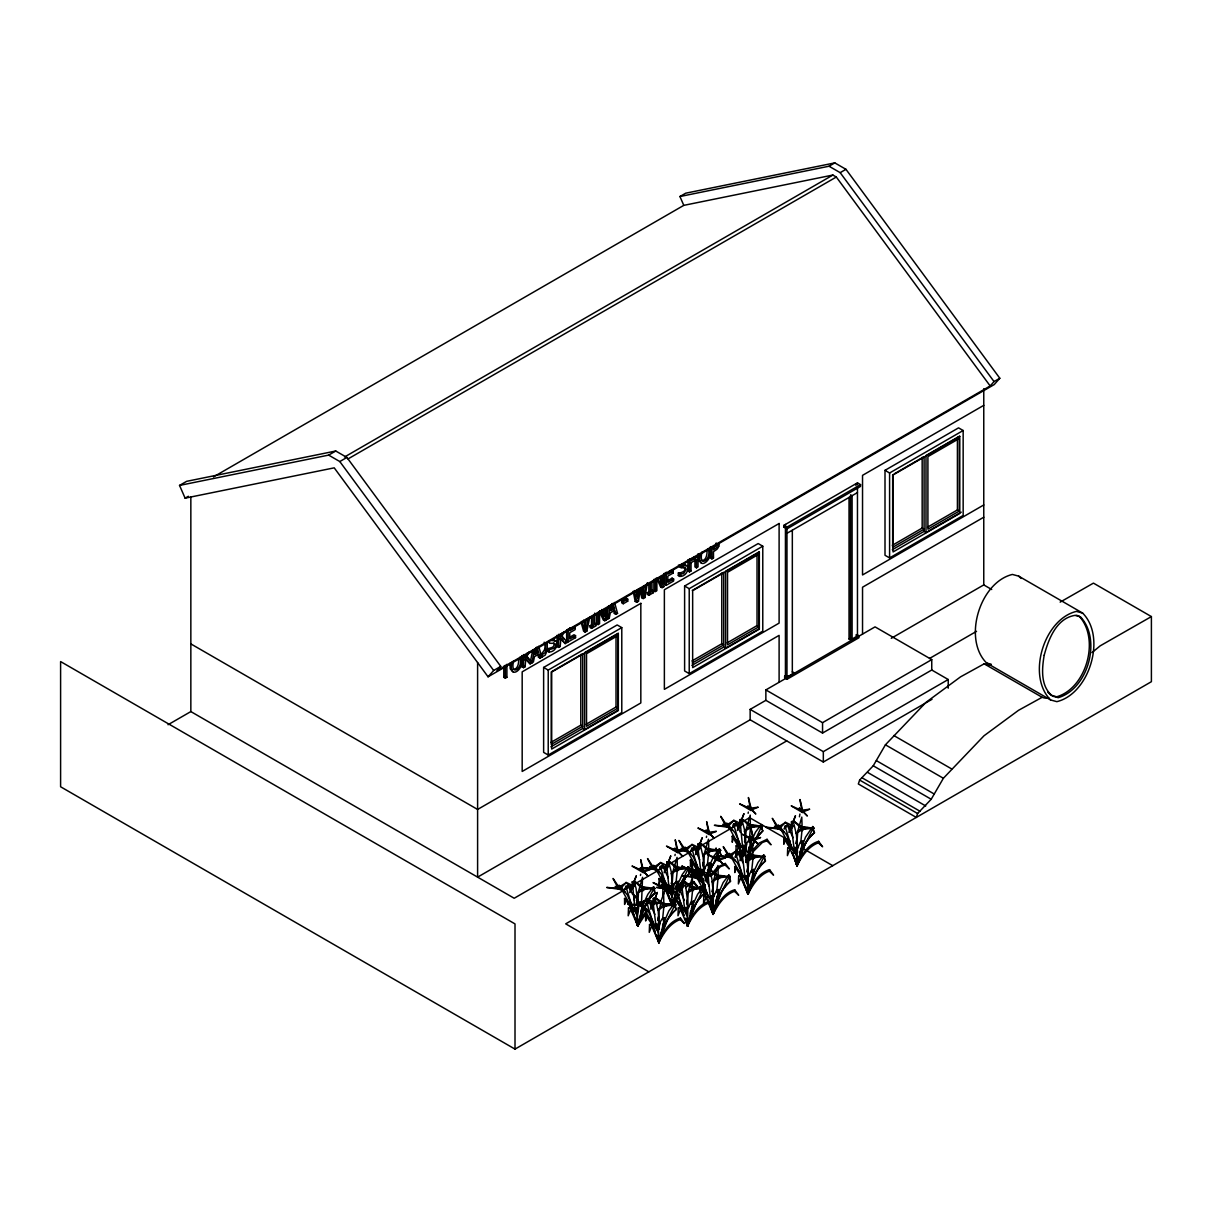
<?xml version="1.0" encoding="UTF-8"?>
<svg xmlns="http://www.w3.org/2000/svg" width="1212" height="1212" viewBox="0 0 1212 1212"><rect width="100%" height="100%" fill="white"/><g stroke="black" fill="none" stroke-linecap="round" stroke-linejoin="round"><path stroke-width="1.5" d="M647.041 911.833L637.785 926.059L637.376 916.53L634.452 909.651M655.677 926.407L652.041 925.135L649.253 932.346L649.541 924.559L650.95 924.12L658.828 942.618C662.903 932.346 669.145 921.393 680.432 918.029L680.19 919.575C670.039 923.211 663.494 933.285 658.828 942.618L658.419 933.073L655.495 926.195M679.614 894.304L672.266 906.152L671.857 896.622L668.933 889.744M684.416 909.818L680.78 908.546L677.978 915.757L678.281 907.97L679.674 907.53L687.568 926.029C691.628 915.757 697.885 904.803 709.156 901.44L708.929 902.985C698.763 906.621 692.234 916.696 687.568 926.029L687.189 916.666L684.235 909.606M706.02 897.228L713.095 914.348C717.171 904.091 723.412 893.123 734.699 889.759L734.457 891.305C724.306 894.941 717.762 905.016 713.095 914.348L712.686 904.803L709.762 897.925M744.819 878.003L741.168 876.731L738.381 883.957L738.669 876.155L740.077 875.715L747.971 894.214C752.031 883.957 758.273 873.004 769.559 869.625L769.317 871.17C759.167 874.806 752.622 884.896 747.971 894.214L747.546 884.684L744.622 877.806M792.178 852.43L797.011 865.898C801.071 855.642 807.313 844.688 818.6 841.31L818.358 842.855C808.207 846.491 801.662 856.581 797.011 865.898L796.587 856.369L793.663 849.491M663.858 905.228L663.615 893.835M671.827 897.304L673.645 885.502L675.629 882.336L678.175 881.351L677.326 886.563M745.001 855.051L746.819 843.249L748.804 840.083L751.349 839.098L748.622 851.612M718.125 876.958L716.671 892.577M509.949 663.343L510.222 668.888L512.903 671.796M698.324 554.581L698.597 560.126L701.293 563.05M634.633 909.864L630.997 908.591L628.195 915.802L628.498 908L629.892 907.561L637.785 926.059L637.951 922.544M652.647 926.241L658.828 942.618L659.01 939.088M665.04 888.835L672.266 906.152L672.448 902.637M685.189 918.757L687.568 926.029L687.734 922.499M703.854 884.487L703.687 888.017L705.278 884.851M709.52 904.107L713.095 914.348L713.353 909.061M734.73 866.58L736.032 867.337L734.775 872.579L734.73 866.58L740.487 875.034L747.971 894.214L748.137 890.684M793.421 855.672L797.011 865.898L797.269 860.611M719.367 542.84L718.777 546.173M640.466 903.182L643.693 901.258L637.785 926.059L635.406 918.787M662.555 925.68L668.872 910.879L674.569 903.273L675.357 904.243L667.342 920.029L658.828 942.618L658.464 930.71L660.207 921.968L662.191 918.802L664.737 917.802L658.828 942.618L656.48 934.982L658.828 942.618L660.737 937.77M689.461 921.181L687.568 926.029L687.81 909.318L690.825 902.304L693.476 901.213L687.568 926.029L685.204 918.393M703.354 874.003L705.187 867.065L707.808 863.505L709.596 863.202L706.126 878.67M715.004 909.5L713.095 914.348L713.338 897.637L716.368 890.623L719.004 889.532L713.095 914.348L710.747 906.712M749.864 889.366L747.971 894.214L748.198 877.503L751.228 870.489L753.864 869.413L747.971 894.214L742.85 879.23M798.905 861.05L797.011 865.898L797.238 849.188L800.268 842.173L802.905 841.098L797.011 865.898L794.754 858.596M701.793 882.669L695.794 869.519L694.385 869.958L694.097 877.746L695.037 875.518M705.505 896.426L703.808 896.289L703.521 904.076L706.308 896.865L709.944 898.137M741.623 853.748L737.563 845.4L736.154 845.84L735.866 853.642L738.653 846.431L742.305 847.703L743.956 850.657M789.421 847.991L787.709 847.839L787.421 855.642L790.209 848.415L793.86 849.703M639.36 905.106L639.557 903.046L634.103 895.017C643.663 903.925 634.588 915.257 637.785 926.059L641.936 917.242L647.435 909.288M643.693 901.258L643.042 907.152M664.737 917.802L664.085 923.696L662.964 918.105M678.175 881.351L677.523 887.245L676.402 881.654M693.476 901.213L692.825 907.106L691.704 901.516M709.596 863.202L708.944 869.11L707.808 863.505M719.004 889.532L718.352 895.426L717.231 889.835M751.349 839.098L750.698 844.991L749.577 839.401M753.864 869.413L753.228 875.306L752.091 869.701M802.905 841.098L802.268 846.991L801.132 841.401M663.767 907.636L662.57 919.378M677.19 871.17L676.008 882.912M708.611 853.036L707.429 864.777M801.935 830.917L800.753 842.658M716.201 542.961L715.534 545.855L713.035 548.309M717.746 543.84L716.64 547.476L713.489 549.809L713.489 546.445M641.527 902.819L642.572 877.276L638.542 891.229L637.239 915.439M691.143 904.243L692.491 891.047L692.355 877.246L688.325 891.184L686.931 912.651M749.016 842.128L750.38 828.917L750.228 815.115L746.198 829.069L744.819 850.536M751.531 872.443L752.894 859.232L752.743 845.431L748.713 859.384L747.41 883.578M638.36 908.197L636.042 888.244L634.073 881.488L632.285 881.76L635.179 911.757M672.842 888.29L671.19 871.428L668.554 861.581L666.767 861.853L666.797 866.504L668.933 887.214M511.752 662.328C508.343 682.159 526.341 667.888 521.448 656.722M700.127 553.566C696.718 573.397 714.716 559.141 709.823 547.96M643.042 591.062L643.83 585.896M642.511 594.501L644.057 595.38L645.617 585.063M636.436 596.319L637.482 589.502M637.724 595.319L638.239 591.91M639.285 588.668L637.709 598.91L636.345 591.698M633.194 591.365L635.209 601.425L636.739 602.303L638.466 601.303L640.557 587.684M659.328 903.198L659.373 901.47L656.268 902.94M693.87 881.563L697.854 887.048L693.628 883.109L693.87 881.563L686.553 884.896M725.276 863.429L729.276 868.913L725.049 864.974L725.276 863.429L717.519 867.11L709.596 876.155M767.044 839.31L771.044 844.794L766.802 840.87L767.044 839.31L759.273 842.991L753.167 849.657M639.966 588.699L641.678 597.683L643.224 598.561L644.981 597.546L647.36 582.714M714.61 905.773L713.095 914.348L710.959 906.955M799.435 816.797L799.905 814.055M640.466 875.458L640.693 874.216M635.558 918.348L637.785 926.059L638.694 920.923L637.785 926.059L632.679 911.076M658.146 939.224L658.828 942.618L659.434 939.179M674.948 855.551L675.175 854.308M670.009 898.849L672.266 906.152L672.872 902.728L672.266 906.152L667.433 892.683M686.189 919.257L687.568 926.029L688.477 920.878L687.568 926.029L685.341 918.302M706.369 837.416L706.596 836.159M711.732 907.576L713.095 914.348L714.004 909.197M748.122 813.313L748.349 812.055M746.592 887.442L747.971 894.214L749.167 887.351L747.971 894.214L746.244 888.305M795.981 860.823L797.011 865.898L798.526 857.323L797.011 865.898L794.86 858.505M658.207 939.209L658.828 942.618L659.449 939.209M534.901 654.495L538.537 652.389L537.007 651.511L533.371 653.601L534.901 654.495L536.355 647.299M608.651 606.045L606.121 618.211L607.651 619.09L609.242 618.181L610.318 612.863L614.817 610.257L615.893 614.348L617.544 613.378L614.56 602.485M612.196 603.515L610.742 610.697L614.393 608.606L613.014 603.44M687.977 908.333L688.461 905.955C688.158 915.696 686.886 883.896 683.856 881.442L682.068 881.715L682.174 888.76L684.962 911.712M745.971 850.612L746.334 843.84M748.38 876.518L748.865 874.155C748.562 883.896 747.289 852.097 744.259 849.642L742.471 849.915L742.577 856.96L745.35 879.912M584.866 626.074L586.32 619.029M584.502 627.831L586.032 628.71L588.214 618.15M532.81 649.829L530.28 661.994L531.81 662.888L534.704 648.981M607.651 619.09L610.545 605.182M581.078 622.15L583.623 631.21L585.154 632.088L586.85 631.104L589.805 617.166M741.729 819.327L740.623 824.266L739.941 819.6L741.729 819.327L744.365 829.175L746.031 846.037M636.936 919.666L637.785 926.059C639.921 913.469 645.526 901.092 655.419 892.729C645.284 900.819 641.481 914.181 637.785 926.059L636.406 919.287L637.785 926.059L639.678 921.211M658.631 939.058L658.828 942.618C660.964 930.028 666.57 917.651 676.463 909.273C666.327 917.378 662.525 930.725 658.828 942.618L657.98 936.225M670.13 898.759L672.266 906.152L674.69 896.471M686.719 919.635L687.568 926.029C689.704 913.424 695.309 901.046 705.202 892.683C695.067 900.774 691.264 914.136 687.568 926.029L686.31 919.226M712.247 907.955L713.095 914.348C715.231 901.758 720.837 889.381 730.73 881.003C720.595 889.108 716.792 902.455 713.095 914.348L711.838 907.546M747.107 887.82L747.971 894.214C750.107 881.624 755.712 869.246 765.59 860.884C755.485 869.019 751.637 882.306 747.971 894.214L746.713 887.411M796.148 859.505L797.011 865.898C799.147 853.309 804.753 840.931 814.631 832.568C804.51 840.658 800.708 854.021 797.011 865.898L796.057 860.793M513.57 660.888C509.691 677.887 524.296 667.706 519.63 657.374M701.945 552.127C698.067 569.125 712.671 558.944 708.005 548.612M625.862 899.198L624.604 904.44L624.544 898.44L630.74 904.167L634.558 911.394M646.905 915.742L645.648 920.984L645.587 914.984L651.798 920.726L655.601 927.953M660.343 879.276L659.086 884.533L659.025 878.533L665.221 884.26L669.039 891.487M675.645 899.152L674.387 904.394L674.327 898.395L680.523 904.137L684.341 911.363M691.749 861.141L690.492 866.383L690.446 860.384L696.642 866.125L700.46 873.352M701.172 887.472L699.915 892.714L699.854 886.714L705.763 892.093L708.747 896.956M733.518 837.037L732.26 842.279L732.215 836.28L738.108 841.658L741.093 846.521M785.073 839.022L783.816 844.279L783.77 838.28L789.966 844.006L793.769 851.233M676.75 888.729L672.266 906.152L671.236 901.077M640.754 911.939L641.512 909.136M690.158 913.287L690.916 910.5M715.686 901.607L716.443 898.819M748.41 849.779L749.258 846.658M799.602 853.172L805.495 837.219L812.737 826.554L813.903 832.114L812.737 826.554M747.895 854.551L745.85 862.308L747.88 854.218M705.99 880.397L707.353 876.746M671.327 901.046L672.266 906.152L673.645 901.577M704.611 884.972L703.687 888.017L702.824 881.624M706.111 880.594L707.55 876.852M637.588 922.514L637.785 926.059L646.299 903.485L654.298 887.684L653.526 886.729L647.829 894.335L642.936 905.106M671.448 900.031L672.266 906.152L673.72 901.698M687.371 922.468L687.568 926.029L696.082 903.44L704.081 887.654L703.308 886.684L697.612 894.289L692.719 905.061M704.657 885.048L703.687 888.017L703.293 881.7M712.898 910.803L713.095 914.348L721.61 891.759L729.624 875.973L728.836 875.003L723.14 882.609L716.913 897.092M747.759 890.668L747.971 894.214L756.47 871.625L764.484 855.839L763.696 854.869L758.015 862.489L753.122 873.261M796.708 860.581L797.011 865.898L805.51 843.325L813.525 827.523M669.115 889.956L665.479 888.669L661.282 900.425L659.101 911.379L658.207 929.24M702.187 874.761L700.536 871.807L696.885 870.534L695.93 873.216M990.946 664.646A34.39 19.846 -60 0 1 984.189 663.828L960.571 676.841L926.044 702.309L885.427 744.804L873.246 765.787L859.641 780.058L858.338 783.967L916.302 817.433L917.605 813.525L931.21 799.253L943.375 778.271L984.008 735.775L1018.534 710.308L1042.153 697.294A34.39 19.846 -60 0 0 1048.91 698.112M675.766 893.229L681.735 881.791L689.901 872.822L683.477 879.564L675.932 894.88M748.94 850.991L754.909 839.537L763.075 830.568L756.667 837.31L749.577 851.43M641.602 908.818L642.496 906.349M691.385 908.773L692.279 906.303M649.223 902.122L646.89 902.895L645.981 905.743L649.223 902.122L654.844 914.409M709.111 886.139L703.49 873.852L701.157 874.625L700.248 877.473L702.354 875.17M676.129 895.001L679.19 887.381M749.789 851.475L761.969 825.539L761.181 824.569L755.485 832.174L750.592 842.946M677.417 885.199L682.311 874.428L688.007 866.807L689.173 872.367L688.007 866.807M708.838 867.065L713.732 856.278L719.428 848.673L720.579 854.233L719.428 848.673M749.122 852.642L745.91 862.383L749.304 852.748M671.872 899.834L672.266 906.152L674.175 901.304M704.945 884.79L703.687 888.017L703.551 884.821M746.077 862.293L747.349 859.05M628.164 885.578L625.831 886.351L624.938 889.184L628.164 885.578L632.77 894.607M662.646 865.671L660.313 866.444L659.419 869.277L662.646 865.671L668.282 877.942M677.947 885.533L675.614 886.305L674.72 889.153L677.947 885.533L684.356 900.486M694.067 847.521L691.734 848.309L690.84 851.142L694.067 847.521L699.703 859.808M735.835 823.418L733.502 824.19L732.593 827.023L735.835 823.418L740.426 832.447M738.35 853.718L736.017 854.505L735.123 857.338L738.35 853.718L742.941 862.762M793.012 837.689L787.391 825.417L785.058 826.19L784.164 829.023L786.255 826.72M663.615 893.668L662.676 895.895L662.979 888.093L665.479 888.669M671.963 900.834L672.266 906.152L678.175 894.304M704.96 885.048L703.687 888.017L703.263 878.473M746.092 862.414L749.607 855.081M709.596 871.564L720.201 849.642M522.008 655.556L522.008 666.767L523.539 667.66L525.114 666.751L525.796 658.525L530.114 663.873L533.401 661.964L534.462 656.646L538.976 654.041L540.052 658.131L545.218 655.086L547.203 650.662L547.263 642.466M557.096 635.3L557.096 646.511L558.626 647.405L560.202 646.496L560.883 638.269L565.186 643.617L567.231 642.436L562.065 636.103L564.156 631.679M523.584 656.783L525.114 657.662L527.19 653.147M562.277 632.891L560.202 637.406L560.202 634.315M710.293 869.868L719.701 876.579L716.14 875.746L710.293 869.868L714.898 861.429L721.322 854.687L717.156 858.687M529.068 651.935L526.978 656.359L532.144 662.691L530.614 661.813M680.78 883.578L688.78 867.777M746.244 862.323L750.91 854.399M706.369 881.806L707.838 879.2M709.929 868.959L716.974 858.853M711.02 876.17L720.564 866.625L725.049 864.974M752.788 852.051L762.333 842.507L766.802 840.87M488.072 676.796L493.663 670.478L500.753 666.388L346.905 457.439L335.754 451.015L186.648 481.331L179.543 485.421L185.118 498.162L334.224 467.847L488.072 676.796L994.234 384.568L999.809 378.25L845.961 169.316L834.81 162.893L685.704 193.193L679.932 196.526L683.795 205.358L832.886 175.043L836.31 177.028L990.174 385.961L496.89 670.751L500.753 666.388M990.174 385.961L994.037 381.583L999.809 378.25M689.143 884.76L685.719 887.669M653.192 905.955L651.238 907.591M1092.012 652.586L1100.193 645.844L1151.4 616.59L1151.4 681.689L515.009 1049.107L60.6 786.77L60.6 661.57L515.009 923.908L515.009 1049.107M213.463 476.907L683.795 205.358M185.118 498.162L188.405 496.269M179.543 485.421L328.649 455.106L335.754 451.015M679.932 196.526L829.023 166.226L834.81 162.893M344.526 457L832.886 175.043M328.649 455.106L339.799 461.545L346.905 457.439M829.023 166.226L840.174 172.649L845.961 169.316M347.95 458.969L836.31 177.028M168.044 724.731L190.845 711.58L514.191 898.259L786.739 740.911M569.564 629.089L572.276 627.528M668.994 571.685L671.69 570.125L673.236 571.003L673.236 573.003L667.812 576.124L667.812 582.381L673.63 579.018L673.63 581.002L666.252 585.275L664.706 584.381L664.706 573.17M690.87 559.065L694.946 556.702L696.476 557.596L691.037 560.732M566.64 629.785L566.64 641.012L568.17 641.89L575.548 637.633L575.548 635.649L569.746 638.997L569.746 632.755L575.155 629.619L575.155 627.634L569.746 630.755L569.746 627.68M667.812 574.14L673.236 571.003M621.726 600.819L626.195 598.243L627.725 599.122L627.725 601.167L623.256 603.743L621.726 602.864L621.726 600.819L623.256 601.697L627.725 599.122M610.424 609.121L612.848 607.712L614.393 608.606M689.507 561.838L691.037 562.716L696.476 559.58L696.476 567.822L694.946 566.928L694.946 558.702M550.809 640.315L556.459 641.209C558.49 645.951 554.308 652.404 548.991 651.95L547.46 651.071C545.824 646.496 555.717 649.814 553.778 643.087M540.158 654.071L541.688 654.95L541.688 657.086L540.158 656.207C541.779 652.071 547.627 649.799 544.173 642.208M549.081 640.587C548.339 645.496 553.823 641.905 555.308 643.966C557.247 650.708 547.354 647.39 548.991 651.95M569.655 637.27L574.018 634.755L575.548 635.649M667.736 580.654L672.099 578.139L673.63 579.018M681.553 563.868L682.447 565.625L687.31 565.671C689.34 570.397 685.144 576.867 679.841 576.412L678.311 575.533L678.311 572.731L680.78 573.988L683.598 573.624L686.234 569.292L685.431 567.564L681.099 567.928L679.932 565.05M594.622 623.135L596.168 624.013L596.168 625.725L591.577 628.377L590.047 627.498L590.047 625.771L591.547 624.907L593.092 625.786L593.092 615.741M651.935 590.047L653.48 590.926L653.48 592.638L648.89 595.289L647.36 594.41L647.36 592.683L648.859 591.82L650.405 592.698L650.405 582.654M541.688 654.95L545.37 652.465L545.703 643.102M503.798 666.161L503.798 677.281L505.374 676.387L506.904 677.266L506.904 664.282M522.008 666.767L523.584 665.873L525.114 666.751M537.795 654.525L538.507 657.252L540.173 656.283M557.096 646.511L558.671 645.617L560.202 646.496M590.047 625.771L591.577 626.665L593.092 625.786M596.168 624.013L594.653 624.877L594.653 613.166M606.121 618.211L607.712 617.302L609.242 618.181M613.651 610.727L614.363 613.454L616.014 612.499L617.544 613.378M635.209 601.425L636.936 600.425L638.466 601.303M641.678 597.683L643.451 596.652L644.981 597.546M647.36 592.683L648.89 593.577L650.405 592.698M651.965 581.745L651.965 591.789L653.48 590.926M653.874 579.427L653.874 590.638L655.344 589.789M656.828 578.563L660.555 586.79L662.313 585.76L663.858 586.653L663.858 573.564M687.931 559.762L687.931 570.973L689.507 570.064L691.037 570.958L691.037 562.716M503.798 677.281L505.328 678.175L506.904 677.266M596.562 614.378L596.562 623.725L598.092 624.619L599.561 623.771L599.561 611.075M599.516 611.666L603.243 619.877L604.773 620.756L606.545 619.741L606.545 608.53M653.874 590.638L655.404 591.532L656.874 590.683L656.874 577.988M660.555 586.79L662.085 587.668L663.858 586.653M687.931 570.973L689.476 571.867L691.037 570.958M696.476 567.822L698.036 566.913L698.036 553.823M710.383 546.794L710.383 558.02L711.914 558.899L713.489 557.99L713.489 551.718L716.913 549.309A5.696 3.288 -60 0 0 718.777 546.173M983.765 405.353L862.535 475.346L862.535 574.958L983.765 504.965M783.906 525.326L857.46 482.861L860.535 484.633L860.535 486.391L786.967 528.871L783.906 527.099L783.906 525.326L786.967 527.099L860.535 484.633M783.906 527.099L785.437 526.22M543.627 667.433L617.181 624.953L621.786 627.619L621.786 712.55L548.218 755.031L543.627 752.379L543.627 667.433L548.218 670.084L621.786 627.619M684.613 586.032L758.182 543.552L762.772 546.203L762.772 631.149L689.219 673.63L684.613 670.963L684.613 586.032L689.219 588.684L762.772 546.203M885.002 470.332L958.556 427.866L963.161 430.518L963.161 515.464L889.593 557.929L885.002 555.278L885.002 470.332L889.593 472.998L963.161 430.518M786.967 533.295L857.46 492.587M618.271 633.179L584.623 652.601L584.623 729.594L582.699 728.488L550.96 746.804M692.279 590.456L723.7 572.306L723.7 647.087L691.946 665.403M759.257 551.778L725.609 571.2L725.609 648.193L723.7 647.087M894.229 473.847L924.074 456.621L924.074 531.386L892.335 549.718M959.646 436.093L925.998 455.515L925.998 532.492L924.074 531.386M550.945 742.395L580.79 725.17L582.699 726.276L551.278 744.41L551.278 671.857L582.699 653.707L582.699 728.488M691.931 660.995L721.776 643.769L723.7 644.875L692.279 663.009M892.32 545.309L922.165 528.068L924.074 529.174L892.668 547.324L892.668 474.756M586.184 724.261L616.029 707.02L617.953 708.126L617.953 635.573L586.532 653.707L586.532 726.276L617.953 708.126M727.185 642.86L757.03 625.619L758.939 626.725L758.939 554.172L727.533 572.306L727.533 644.875L758.939 626.725M927.559 527.159L957.419 509.934L959.328 511.04L959.328 438.486L927.907 456.621L927.907 529.174L959.328 511.04M584.623 729.594L618.271 710.156M725.609 648.193L759.257 628.755M925.998 532.492L961.237 512.146M983.765 517.221L862.535 587.214L862.535 634.103M858.232 636.376L855.93 635.043L856.702 634.603L858.99 635.936L858.99 637.709L786.967 679.296L784.664 677.962L784.664 676.19L786.967 676.629L786.967 527.099M849.036 497.45L849.036 639.027L850.566 638.148L852.869 639.466M786.194 677.084L793.102 673.978M858.232 635.497L852.097 639.027L852.097 495.693L850.566 494.799L850.566 638.148M784.664 676.19L786.967 677.523L858.99 635.936M948.223 688.189L948.223 679.523L931.755 670.009L822.554 733.063L765.863 700.324L765.863 689.916L785.649 678.493M854.354 638.83L875.049 626.877L931.755 659.616L931.755 670.009M477.604 662.57L477.604 877.14L750.152 719.792L750.152 709.384L765.863 700.324M891.274 638.3L983.765 584.911L991.719 589.502M929.483 658.495L976.539 631.331M765.863 689.916L822.554 722.655L931.755 659.616M750.152 709.384L823.327 751.637L948.223 679.523M750.152 719.792L823.327 762.03L932.013 699.294M1060.152 602.137L1093.436 583.123L1151.4 616.59M690.643 884.215L693.628 883.109M656.162 904.122L659.146 903.016M680.992 575.2L678.311 575.533M682.25 566.868L679.568 567.049L678.447 565.065M681.568 564.731L685.053 564.277L686.204 565.746M550.733 640.269L554.202 639.815L555.354 641.284M794.633 853.066L791.618 828.644L791.512 821.6L793.299 821.327L796.451 834.78L797.541 852.612M701.309 875.185L698.294 850.763L698.188 843.719L699.975 843.446L703.127 856.899L704.217 874.731M710.49 900.046L707.596 870.049L709.384 869.761L711.898 878.867L713.595 896.547M656.465 929.771L653.435 905.349L653.329 898.319L655.116 898.031L658.267 911.5L659.358 929.331M547.46 651.071L549.157 651.026M683.25 566.671C689.84 572.912 673.887 573.276 679.947 573.549M787.709 847.839L790.209 848.415M736.154 845.84L738.653 846.431M738.669 876.155L741.168 876.731M694.385 869.958L696.885 870.534M703.808 896.289L706.308 896.865M678.281 907.97L680.78 908.546M628.498 908L630.997 908.591M649.541 924.559L652.041 925.135M1018.625 576.124L1012.384 574.443C979.766 582.321 962.586 639.057 986.613 663.009L1050.607 699.96L1056.834 701.657C1089.467 693.779 1106.647 637.027 1082.619 613.075L1018.625 576.124L1021.186 578.442M1082.619 613.075L1076.392 611.393C1043.774 619.271 1026.594 676.023 1050.607 699.96M1076.195 615.226L1078.953 615.969C1100.329 638.633 1086.573 688.098 1056.712 696.794L1051.213 695.294L1047.729 692.143M986.613 663.009L991.28 664.282M549.172 642.724L547.991 641.89M701.369 560.656C706.399 561.02 707.353 553.808 706.975 550.006M512.994 669.418C518.024 669.766 518.963 662.57 518.6 658.767M984.189 663.828L1042.153 697.294M711.959 557.111L713.489 557.99M849.036 639.027L851.339 640.36M671.69 572.109L673.236 573.003M662.388 575.67L662.388 584.002L660.858 583.108L660.858 576.442M792.33 671.766L794.633 673.099M651.935 591.759L653.48 592.638M893.759 735.502L951.723 768.969M885.427 744.804L943.375 778.271M626.195 600.288L627.725 601.167M876.367 760.621L934.316 794.072M614.363 613.454L615.893 614.348M873.246 765.787L931.21 799.253M605 618.862L606.545 619.741M867.762 772.498L925.726 805.965M862.338 777.952L920.302 811.419M859.641 780.058L917.605 813.525M585.32 630.225L586.85 631.104M573.624 626.755L575.155 627.634M574.018 636.739L575.548 637.633M565.701 641.557L567.231 642.436M558.671 638.891L560.202 639.769M565.186 643.617L560.429 638.724M547.46 648.268L549.112 649.087M538.507 657.252L540.052 658.131M523.584 659.146L525.114 660.025M530.114 663.873L525.341 658.98M790.36 841.204L749.607 817.676L565.686 923.847L648.829 971.842M803.404 848.733L832.735 865.671M190.845 643.89L477.604 809.449L779.104 635.376L779.104 682.265M694.173 888.26L684.765 881.548L690.613 887.426M644.39 888.305L634.982 881.578L640.83 887.472M736.032 867.337L743.607 876.837M783.77 838.28L790.815 849.536M732.215 836.28L740.623 850.43M690.446 860.384L696.218 868.822M699.854 886.714L706.914 897.971M659.025 878.533L664.797 886.972M674.327 898.395L680.099 906.834L683.992 915.787M645.587 914.984L651.359 923.423M624.544 898.44L630.316 906.879L634.209 915.833M670.266 886.457L668.888 885.139L670.009 887.002M620.483 886.487L619.105 885.184L620.226 887.032M818.358 842.855L822.6 846.794L818.6 841.31M769.317 871.17L773.559 875.109L769.559 869.625M734.457 891.305L738.684 895.244L734.699 889.759M708.929 902.985L713.156 906.924L709.156 901.44M680.19 919.575L684.416 923.514L680.432 918.029M671.66 887.835L677.16 894.941L683.538 909.273M621.877 887.866L627.377 894.986L633.755 909.318M561.565 636.497L563.625 639.027M526.478 656.752L529.583 660.54M789.785 848.582L793.178 855.748M659.373 901.47L660.858 903.455M840.174 172.649L994.037 381.583M339.799 461.545L493.663 670.478M780.604 828.735L789.891 846.309M687.28 850.854L694.9 864.747M696.703 877.185L705.975 894.759M671.175 888.866L680.977 907.667M655.874 868.989L664.1 884.109M642.436 905.455L650.041 919.347M621.392 888.896L629.619 904.016M779.437 826.872L778.316 825.024L786.603 834.826L793.769 851.9M686.128 848.991L685.007 847.127L693.279 856.929L699.566 870.943M695.537 875.322L694.415 873.458L702.702 883.26L709.065 897.592M654.707 867.125L653.586 865.277L661.494 874.503L666.767 885.472M641.269 903.591L640.148 901.728L648.435 911.53L654.707 925.544M796.405 854.081L794.845 851.021L796.208 853.884M744.835 852.097L743.289 849.036L744.653 851.9M671.66 894.335L670.115 891.274L671.478 894.138M658.222 930.801L656.677 927.741L658.04 930.604M697.491 871.64L698.763 874.291M666.085 889.79L667.342 892.441M657.616 577.806L662.085 587.668M600.304 610.909L604.773 620.756M659.676 577.942L662.388 584.002M601.682 609.53L605.076 617.09L605.076 608.757M601.5 611.666L603.546 616.196L603.546 609.545M738.85 845.552L726.761 823.024L735.048 832.826L741.411 847.158M741.365 875.867L729.276 853.339L737.563 863.141L743.941 877.458M695.521 865.959L698.688 873.337M650.662 920.559L653.829 927.922M630.134 905.243L631.194 907.712M701.309 880.745L698.854 874.549M794.648 858.263L792.466 852.46M701.324 880.382L699.142 874.579M669.903 898.516L667.721 892.714M741.365 851.718L740.335 848.915M709.474 903.394L707.99 899.365M683.947 915.075L682.462 911.045M654.283 929.18L655.207 931.664M785.058 826.19L791.421 846.915M733.502 824.19L739.502 843.613M736.017 854.505L741.305 871.292M701.157 874.625L707.505 895.365M691.734 848.309L698.097 869.034M675.614 886.305L681.977 907.03M660.313 866.444L666.327 885.851M646.89 902.895L653.238 923.635M625.831 886.351L631.846 905.773M633.8 897.85L634.573 900.531M582.108 621.226L585.154 632.088M538.719 646.284L541.703 657.177M583.699 620.089L586.032 628.71M611.939 604.273L612.848 607.712M537.174 647.223L538.537 652.389M536.098 648.056L537.007 651.511M744.562 852.597L745.335 856.793M761.181 824.569L762.348 830.114L761.969 825.539M763.696 854.869L764.863 860.429L764.484 855.839M728.836 875.003L730.003 880.548L729.624 875.973M703.308 886.684L704.46 892.229L704.081 887.654M674.569 903.273L675.735 908.818L675.357 904.243M653.526 886.729L654.677 892.274L654.298 887.684M634.391 590.577L636.739 602.303M641.163 587.775L643.224 598.561M710.717 901.501L711.217 904.152M642.693 588.093L644.057 595.38M742.835 849.597L739.941 819.6M669.191 888.911L669.888 893.32M743.138 854.581L742.471 849.915M708.278 874.7L707.596 870.049M682.735 886.381L682.068 881.715M632.952 886.427L632.285 881.76M791.512 821.6L791.815 823.963M698.188 843.719L698.491 846.082M666.767 861.853L667.07 864.217M653.329 898.319L653.647 900.683M796.799 861.111L797.011 865.898M747.819 891.017L747.971 894.214M712.959 911.151L713.095 914.348M687.431 922.832L687.568 926.029M672.13 902.955L672.266 906.152M658.692 939.421L658.828 942.618M637.648 922.862L637.785 926.059M712.55 903.713L712.762 888.457L712.277 892.062L713.853 879.503L717.883 865.565L718.171 874.579M802.086 826.145L801.783 817.115L797.754 831.068L796.375 852.536M708.762 848.248L708.459 839.234L704.445 853.172L703.051 874.655M677.341 866.398L677.053 857.369L673.024 871.322L671.63 892.789M672.781 889.866L672.796 892.865M983.765 388.764L983.765 584.911M957.419 437.38L957.419 509.934M922.165 457.378L922.165 528.068M889.593 472.998L889.593 557.929M857.46 482.861L857.46 484.633M857.46 487.951L857.46 635.936M856.702 634.603L856.702 636.376M855.93 483.739L855.93 485.512M823.327 751.637L823.327 762.03M822.554 722.655L822.554 733.063M792.33 530.189L792.33 673.539M786.967 677.523L786.967 679.296M785.437 524.448L785.437 675.751M757.03 554.929L757.03 625.619M721.776 573.064L721.776 643.769M711.914 547.688L711.914 558.899M689.476 558.777L689.476 571.867M689.219 588.684L689.219 673.63M679.841 573.609L679.841 576.412M672.099 578.139L672.099 580.124M666.252 572.185L666.252 585.275M655.404 578.442L655.404 591.532M648.859 583.442L648.859 591.82M648.89 593.577L648.89 595.289M623.256 601.697L623.256 603.743M616.029 636.33L616.029 707.02M598.092 613.393L598.092 624.619M591.547 616.529L591.547 624.907M591.577 626.665L591.577 628.377M580.79 654.465L580.79 725.17M568.17 628.801L568.17 641.89M558.626 634.315L558.626 647.405M548.218 670.084L548.218 755.031M525.114 654.571L525.114 657.662M523.539 654.571L523.539 667.66M505.328 665.191L505.328 678.175M190.845 497.011L190.845 711.58M637.451 900.183L636.967 903.773L637.451 900.183M658.51 916.726L658.01 920.332L658.51 916.726M671.933 880.276L671.448 883.866L671.933 880.276M687.234 900.137L686.75 903.728L687.234 900.137M703.354 862.126L702.869 865.732L703.354 862.126M745.122 838.022L744.622 841.613L745.122 838.022M747.637 868.337L747.137 871.928L747.637 868.337M796.678 840.022L796.178 843.613L796.678 840.022M618.499 886.502L618.317 888.563L613.06 878.473L618.499 886.502M652.995 866.595L652.798 868.656L647.541 858.566L652.995 866.595M668.282 886.457L668.1 888.517L662.843 878.427L668.282 886.457M684.401 848.445L684.219 850.506L678.962 840.431L684.401 848.445M693.825 874.776L693.628 876.837L688.371 866.762L693.825 874.776M726.17 824.342L725.973 826.402L720.716 816.312L726.17 824.342M728.685 854.642L728.503 856.717L723.231 846.627L728.685 854.642M777.725 826.342L777.543 828.402L772.286 818.312L777.725 826.342M631.603 886.926L631.497 887.745L631.603 886.926M652.647 903.485L652.556 904.303L652.647 903.485M666.085 867.019L665.994 867.837L666.085 867.019M681.386 886.896L681.28 887.714L681.386 886.896M697.506 848.885L697.4 849.703L697.506 848.885M706.914 875.216L706.823 876.034L706.914 875.216M739.259 824.781L739.168 825.599L739.259 824.781M741.774 855.081L741.683 855.899L741.774 855.081M790.815 826.766L790.724 827.584L790.815 826.766M643.314 890.017L643.208 890.775L642.996 887.79L648.844 887.775L643.314 890.017M664.358 906.561L664.267 907.333L664.04 904.334L669.888 904.319L664.358 906.561M677.796 870.11L677.69 870.867L677.478 867.883L683.326 867.853L677.796 870.11M693.097 889.972L692.991 890.744L692.779 887.745L698.627 887.729L693.097 889.972M709.202 851.975L709.111 852.733L708.899 849.748L714.747 849.718L709.202 851.975M718.625 878.291L718.534 879.064L718.307 876.064L724.155 876.049L718.625 878.291M750.97 827.857L750.879 828.614L750.652 825.63L756.515 825.614L750.97 827.857M753.485 858.172L753.394 858.929L753.167 855.945L759.03 855.914L753.485 858.172M802.526 829.856L802.435 830.614L802.223 827.629L808.071 827.599L802.526 829.856M659.722 922.544L659.237 924.923L659.722 922.544M704.581 867.959L704.096 870.322L704.581 867.959M713.989 894.274L713.504 896.653L713.989 894.274M797.905 845.84L797.42 848.203L797.905 845.84M1044.199 655.222C1041.835 668.872 1040.381 686.795 1052.758 696.188L1058.243 697.673C1088.103 688.977 1101.859 639.527 1080.483 616.863L1074.983 615.363C1056.44 618.271 1048.486 639.239 1044.199 655.222M704.293 884.593L703.687 888.017L704.308 884.608M746.653 857.051L746.047 860.475L746.683 857.096M630.922 887.002L629.71 892.623L634.361 885.836L630.922 887.002M651.965 903.546L650.768 909.167L655.404 902.395L651.965 903.546M665.403 867.095L664.191 872.701L668.842 865.929L665.403 867.095M680.705 886.957L679.493 892.577L684.144 885.805L680.705 886.957M696.809 848.945L695.612 854.566L700.263 847.794L696.809 848.945M706.232 875.276L705.02 880.897L709.671 874.125L706.232 875.276M738.578 824.842L737.381 830.462L742.017 823.69L738.578 824.842M741.093 855.142L739.896 860.762L744.532 853.99L741.093 855.142M790.133 826.842L788.936 832.447L793.587 825.675L790.133 826.842M643.117 869.277L642.633 870.792L640.739 859.702L643.117 869.277M664.161 885.836L663.676 887.336L661.782 876.246L664.161 885.836M677.599 849.37L677.114 850.885L675.22 839.795L677.599 849.37M692.9 869.246L692.416 870.746L690.522 859.656L692.9 869.246M709.02 831.235L708.535 832.75L706.641 821.645L709.02 831.235M718.428 857.566L717.943 859.066L716.05 847.976L718.428 857.566M750.789 807.131L750.289 808.631L748.395 797.541L750.789 807.131M753.303 837.431L752.803 838.946L750.91 827.841L753.303 837.431M802.344 809.116L801.859 810.631L799.965 799.526L802.344 809.116M636.239 875.958L631.876 887.29L636.239 875.958M657.283 892.517L652.92 903.834L657.283 892.517M670.721 856.051L666.358 867.383L670.721 856.051M686.022 875.928L681.659 887.245L686.022 875.928M702.142 837.916L697.779 849.248L702.142 837.916M711.55 864.247L707.187 875.564L711.55 864.247M743.895 813.797L739.532 825.13L743.895 813.797M746.41 844.113L742.062 855.445L746.41 844.113M795.451 815.797L791.103 827.129L795.451 815.797M641.693 869.716L641.784 870.549L641.693 869.716M662.737 886.26L662.828 887.093L662.737 886.26M676.175 849.809L676.266 850.642L676.175 849.809M691.476 869.671L691.567 870.504L691.476 869.671M707.581 831.674L707.687 832.492L707.581 831.674M717.004 857.99L717.095 858.823L717.004 857.99M749.349 807.556L749.44 808.389L749.349 807.556M751.864 837.871L751.97 838.704L751.864 837.871M800.905 809.555L801.011 810.389L800.905 809.555M631.497 884.957L630.588 887.26L626.028 882.321L631.497 884.957M665.979 865.05L665.07 867.353L660.51 862.399L665.979 865.05M652.541 901.516L651.632 903.804L647.072 898.865L652.541 901.516M681.28 884.927L680.371 887.214L675.811 882.275L681.28 884.927M697.385 846.915L696.491 849.218L691.931 844.264L697.385 846.915M706.808 873.246L705.899 875.534L701.339 870.595L706.808 873.246M739.153 822.812L738.244 825.099L733.684 820.16L739.153 822.812M741.668 853.112L740.759 855.414L736.199 850.46L741.668 853.112M790.709 824.796L789.8 827.099L785.24 822.145L790.709 824.796M630.937 886.851L632.543 885.548L630.937 886.851M665.418 866.944L667.024 865.641L665.418 866.944M696.839 848.809L698.445 847.491L696.839 848.809M651.98 903.41L653.601 902.092L651.98 903.41M680.72 886.82L682.326 885.502L680.72 886.82M738.593 824.69L740.214 823.387L738.593 824.69M706.248 875.14L707.853 873.822L706.248 875.14M741.108 855.005L742.729 853.702L741.108 855.005M790.148 826.69L791.769 825.387L790.148 826.69M626.059 882.745L620.529 888.426L617.09 888.366L626.059 882.745M660.54 862.838L655.025 868.519L651.571 868.459L660.54 862.838M691.946 844.688L686.431 850.385L682.977 850.309L691.946 844.688M647.102 899.289L641.587 904.985L638.133 904.909L647.102 899.289M733.714 820.585L728.2 826.266L724.746 826.205L733.714 820.585M675.841 882.7L670.312 888.381L666.873 888.32L675.841 882.7M701.369 871.019L695.855 876.715L692.4 876.64L701.369 871.019M736.229 850.9L730.715 856.581L727.261 856.52L736.229 850.9M785.27 822.584L779.755 828.266L776.301 828.205L785.27 822.584M642.936 887.275L636.739 893.623L646.314 887.82L642.936 887.275M677.417 867.368L671.221 873.716L680.796 867.913L677.417 867.368M708.838 849.218L702.642 855.566L712.217 849.779L708.838 849.218M663.979 903.819L657.783 910.167L667.357 904.379L663.979 903.819M750.607 825.114L744.395 831.462L753.97 825.675L750.607 825.114M692.719 887.229L686.522 893.577L696.097 887.79L692.719 887.229M718.246 875.549L712.05 881.897L721.625 876.109L718.246 875.549M753.122 855.414L746.925 861.762L756.5 855.975L753.122 855.414M802.162 827.114L795.966 833.462L805.541 827.66L802.162 827.114M640.83 603.349L522.175 671.842L522.175 771.453L640.83 702.96L640.83 603.349M779.104 523.508L664.373 589.744L664.373 689.355L779.104 623.12L779.104 523.508M618.332 633.588L551.672 672.069L551.672 749.061L618.332 710.565L618.332 633.588M759.333 552.187L692.658 590.668L692.658 667.645L759.333 629.164L759.333 552.187M959.707 436.487L893.047 474.983L893.047 551.96L959.707 513.479L959.707 436.487M757.985 807.253L751.97 809.737L748.94 808.328L757.985 807.253M716.216 831.371L710.202 833.856L707.172 832.447L716.216 831.371M684.795 849.506L678.796 851.991L675.751 850.582L684.795 849.506M650.314 869.413L644.299 871.898L641.269 870.489L650.314 869.413M809.54 809.252L803.526 811.737L800.496 810.328L809.54 809.252M760.5 837.568L754.485 840.052L751.455 838.643L760.5 837.568M725.64 857.687L719.625 860.172L716.58 858.778L725.64 857.687M700.097 869.368L694.082 871.852L691.052 870.458L700.097 869.368M671.372 885.957L665.358 888.441L662.313 887.048L671.372 885.957M762.5 826.205L751.122 827.296L748.88 824.599L762.5 826.205M814.055 828.19L802.692 829.296L800.45 826.599L814.055 828.19M720.746 850.309L709.368 851.415L707.126 848.718L720.746 850.309M765.014 856.505L753.637 857.611L751.395 854.914L765.014 856.505M689.325 868.459L677.947 869.549L675.705 866.853L689.325 868.459M730.154 876.64L718.777 877.73L716.534 875.034L730.154 876.64M654.844 888.366L643.466 889.457L641.224 886.76L654.844 888.366M704.626 888.32L693.249 889.411L691.007 886.714L704.626 888.32M675.887 904.909L664.509 906L662.267 903.304L675.887 904.909M743.986 848.203L743.501 845.4L743.986 848.203M795.542 850.188L795.057 847.385L795.542 850.188M702.233 872.307L701.733 869.504L702.233 872.307M746.501 878.503L746.016 875.7L746.501 878.503M711.641 898.637L711.141 895.835L711.641 898.637M686.113 910.318L685.613 907.515L686.113 910.318M636.33 910.363L635.83 907.561L636.33 910.363M657.374 926.907L656.874 924.105L657.374 926.907M777.346 828.114L765.939 827.296L779.255 829.22L777.346 828.114M725.776 826.129L714.383 825.296L727.7 827.235L725.776 826.129M684.022 850.233L672.615 849.4L685.931 851.339L684.022 850.233M728.306 856.429L716.898 855.596L730.215 857.535L728.306 856.429M652.601 868.368L641.193 867.55L654.51 869.474L652.601 868.368M693.431 876.564L682.038 875.731L695.34 877.67L693.431 876.564M667.903 888.244L656.495 887.411L669.812 889.35L667.903 888.244M618.12 888.29L606.712 887.457L620.029 889.396L618.12 888.29M639.163 904.834L627.771 904L641.072 905.94L639.163 904.834M803.601 828.144L800.056 827.311L794.193 821.418L803.601 828.144M752.046 826.145L748.501 825.311L742.638 819.418L752.046 826.145M754.561 856.46L751.016 855.627L745.153 849.733L754.561 856.46M710.293 850.263L706.732 849.43L700.869 843.537L710.293 850.263M678.871 868.398L675.311 867.565L669.463 861.671L678.871 868.398M665.433 904.849L661.873 904.016L656.025 898.137L665.433 904.849M777.68 827.341L774.423 826.311L784.255 832.28L777.68 827.341M726.124 825.342L722.867 824.312L732.699 830.281L726.124 825.342M728.639 855.657L725.382 854.627L735.214 860.596L728.639 855.657M684.371 849.445L681.099 848.415L690.931 854.399L684.371 849.445M693.779 875.776L690.522 874.746L700.354 880.73L693.779 875.776M652.95 867.595L649.693 866.565L659.525 872.534L652.95 867.595M668.251 887.457L664.994 886.427L674.811 892.411L668.251 887.457M618.468 887.502L615.211 886.472L625.028 892.441L618.468 887.502M639.512 904.046L636.255 903.016L646.087 909L639.512 904.046M801.662 810.404L791.224 805.874L802.632 812.616L801.662 810.404M750.107 808.404L739.653 803.874L751.061 810.616L750.107 808.404M752.622 838.719L742.183 834.189L753.576 840.931L752.622 838.719M708.353 832.508L697.9 827.993L709.308 834.735L708.353 832.508M717.762 858.838L707.308 854.308L718.716 861.065L717.762 858.838M676.932 850.657L666.479 846.127L677.887 852.869L676.932 850.657M692.234 870.519L681.78 865.989L693.188 872.731L692.234 870.519M642.451 870.564L631.997 866.035L643.405 872.776L642.451 870.564M663.494 887.108L653.041 882.578L664.449 889.32L663.494 887.108M801.889 810.161L799.299 807.949L807.374 816.009L801.889 810.161M750.334 808.162L747.743 805.95L755.818 814.025L750.334 808.162M752.849 838.477L750.258 836.265L758.333 844.325L752.849 838.477M708.565 832.28L705.99 830.068L714.05 838.128L708.565 832.28M717.974 858.611L715.398 856.399L723.473 864.459L717.974 858.611M677.144 850.415L674.569 848.203L682.629 856.278L677.144 850.415M692.446 870.292L689.87 868.065L697.93 876.14L692.446 870.292M663.706 886.881L661.131 884.654L669.206 892.729L663.706 886.881M642.663 870.322L640.087 868.11L648.147 876.185L642.663 870.322M747.365 882.397L745.804 879.336L747.365 882.397M712.489 902.531L710.944 899.471L712.489 902.531M686.962 914.212L685.416 911.151L686.962 914.212M637.179 914.257L635.633 911.182L637.179 914.257"/></g></svg>
